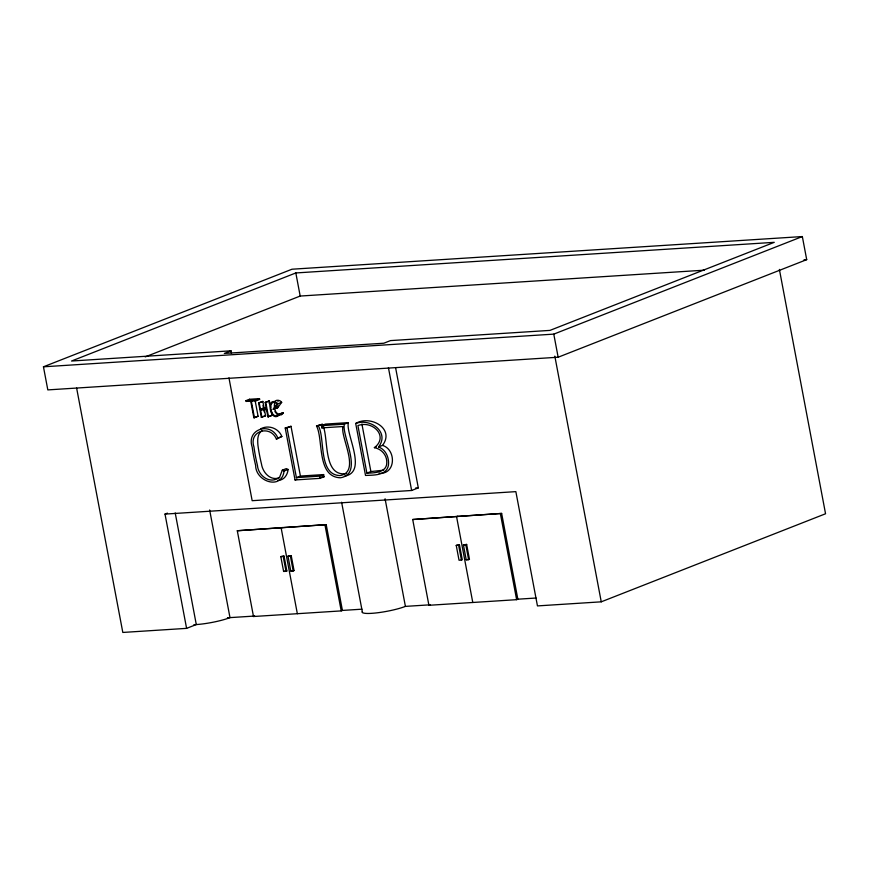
<?xml version="1.0" encoding="UTF-8"?>
<svg xmlns="http://www.w3.org/2000/svg" width="869" height="869" viewBox="0 0 869 869"><rect width="100%" height="100%" fill="white"/><g stroke="black" fill="none" stroke-linecap="round" stroke-linejoin="round"><path stroke-width="1.3" d="M277.939 480.307C283.957 480.481 287.574 474.887 288.095 469.466L286.292 468.608L282.295 470.183L279.666 477.07C270.531 484.891 258.256 476.071 257.463 465.48A145.688 112.047 68.6 0 1 253.944 446.862C248.512 430.687 270.433 424.517 276.429 439.138L281.86 436.499C278.58 428.156 268.249 424.496 260.515 428.938M288.095 469.466L284.087 471.041C281.741 490.485 255.584 481.589 255.649 465.469A143.852 110.635 68.6 0 1 252.184 447.111C245.96 428.71 271.139 421.346 277.863 438.074L281.86 436.499M274.072 402.228C275.462 399.349 280.155 399.74 281.675 402.347L277.743 407.724L273.17 409.212L277.233 403.672C266.316 396.503 270.759 422.616 279.199 414.111L282.838 412.688L283.37 413.155L281.241 414.904L277.884 414.785M282.838 412.688L279.97 414.35M283.37 413.155L279.731 414.578C269.596 424.822 265.186 393.092 278.037 403.77L281.675 402.347M274.104 409.158L278.037 403.77M273.17 409.212L276.809 407.789L278.167 405.942M275.234 401.771C273.311 405.562 274.354 413.036 279.036 414.339M378.536 446.959C390.083 432.154 370.183 417.826 355.703 423.475L365.523 475.441C373.474 475.071 386.509 475.777 388.41 465.393C389.41 458.017 385.89 449.599 378.536 446.959L382.545 445.384C395.221 428.384 370.075 414.654 355.703 423.475M374.376 447.676C389.116 436.455 372.638 420.02 357.909 425.571L366.892 473.116C374.126 473.008 386.814 472.703 386.792 462.732C387.118 455.28 381.621 448.958 374.376 447.676L376.375 446.894M262.156 430.589C257.213 433.631 257.474 440.235 257.941 445.297A145.688 112.047 68.6 0 0 261.46 463.916C262.688 472.443 270.368 481.274 279.655 477.678M276.429 439.138L277.863 438.074M43.45 366.805L292.006 269.216L802.337 236.553L806.704 259.646L558.148 357.224L47.817 389.899L43.45 366.805L553.781 334.13L802.337 236.553M231.002 350.815L224.332 353.433L383.816 343.222L390.485 340.605L549.958 330.394L774.257 242.332L295.829 272.953L71.519 361.026L231.002 350.815L231.491 353.379M145.188 356.909L300.185 296.047L704.292 270.183M245.894 400.696L249.522 399.262L259.483 398.632L259.625 399.36L255.986 400.794L251.304 401.087L254.443 417.685L253.846 417.717L250.717 401.13L246.025 401.435L245.894 400.696L255.855 400.055L259.483 398.632M251.304 401.087L253.726 400.142M264.426 409.788L265.556 415.773L261.319 417.239L258.614 402.89L262.84 401.424L264.057 407.854L260.418 409.288L259.201 402.847L262.84 401.424M260.418 409.288L266.403 408.908L265.186 402.466L268.825 401.033L269.412 401L270.65 407.528M265.186 402.466L269.412 401M261.917 417.196L260.559 410.027L264.198 408.593M253.846 417.717L258.082 416.251L254.943 399.664M254.443 417.685L258.082 416.251M261.319 417.239L265.556 415.773M260.559 410.027L266.544 409.647L267.891 416.816L272.127 415.349L271.139 410.135M267.891 416.816L272.127 415.349M300.413 476.06L323.626 474.572L324.05 476.788L320.053 478.352L295.047 479.96L285.228 427.982L291.006 426.299L300.413 476.06L296.405 477.635L287.009 427.874L291.006 426.299M344.396 476.212C368.152 472.334 345.341 433.903 348.371 422.627L344.374 424.202C341.343 435.467 364.154 473.909 340.398 477.787C316.435 476.951 323.572 439.366 316.512 425.984L322.29 424.3C329.297 435.706 321.867 477.472 346.655 473.605M316.512 425.984L322.29 424.3M318.293 425.864C325.364 437.259 317.913 474.963 339.975 475.582C361.341 472.139 339.844 436.455 343.005 426.527L321.888 427.874L321.476 425.658L325.473 424.094L348.371 422.627M321.888 427.874L323.887 427.092M76.635 388.095L122.811 632.447L186.596 628.363L165.012 514.09L167.435 513.144M295.047 479.96L297.046 479.177M296.405 477.635L319.629 476.147L323.626 474.572M366.892 473.116L370.889 471.552L383.718 470.162M237.291 530.742L326.212 524.648L342.419 610.429L341.213 610.896L253.498 616.512L237.291 530.742L326.212 524.648M282.36 527.461L281.143 527.939L297.35 613.71M228.949 377.841L252.162 500.696L411.634 490.485L418.304 487.867L395.591 367.663M280.806 556.616L284.054 556.138L286.857 570.976L286.01 571.313L283.62 571.465L280.806 556.616L284.054 556.138M287.987 556.16L291.224 555.671L294.037 570.52L293.179 570.846L290.789 570.998L287.987 556.16L291.224 555.671M412.71 519.51L501.641 513.427L517.848 599.197L516.631 599.675L428.917 605.291L412.71 519.51L501.641 513.427M290.789 570.998L294.037 570.52M457.778 516.229L456.573 516.707L472.779 602.478M186.596 628.363L196.296 624.561L175.212 512.949M253.498 616.512L254.704 616.045L227.439 617.783M456.236 545.395L459.473 544.906L462.286 559.745L461.439 560.081L459.038 560.233L456.236 545.395L459.473 544.906M463.416 544.928L466.653 544.439L469.456 559.288L468.608 559.625L466.218 559.777L463.416 544.928L466.653 544.439M466.218 559.777L469.456 559.288M428.917 605.291L430.133 604.813L405.41 606.388A24.451 3.737 -10.7 0 1 377.179 612.819A24.451 3.737 -10.7 0 1 362.427 611.537M165.012 514.09L515.86 491.637L537.455 605.91L601.25 601.826L825.55 513.764L779.384 269.412M379.09 473.257C395.895 474.746 396.536 449.718 382.545 445.384M803.988 259.82L806.704 259.646M257.289 399.512L259.625 399.36M258.614 402.89L259.201 402.847M264.057 407.854L266.446 407.702M276.809 407.789L277.743 407.724M285.228 427.982L287.009 427.874M321.476 425.658L344.374 424.202M321.421 476.951L324.05 476.788M415.599 488.041L418.304 487.867M284.467 571.129L286.857 570.976M342.419 610.429L361.938 609.18M517.848 599.197L536.064 598.024M277.439 400.989L278.504 401.011M282.295 470.183L284.087 471.041M276.212 413.557L276.983 414.285M274.962 411.319L275.549 412.579M553.781 334.13L558.148 357.224M554.824 356.149L601.25 601.826M500.425 513.894L516.631 599.675M465.806 544.776L468.608 559.625M458.626 545.232L461.439 560.081M388.421 367.641L411.634 490.485M385.076 498.763L405.41 606.388M361.906 423.996L370.889 471.552M341.615 502.239L362.46 612.526M295.829 272.953L300.185 296.047M319.629 476.147L320.053 478.352M325.006 525.126L341.213 610.896M268.825 401.033L269.303 403.618M265.773 402.423L268.488 416.783M262.992 405.378L264.219 411.895M290.376 556.008L293.179 570.846M255.855 400.055L255.986 400.794M283.207 556.464L286.01 571.313M249.522 399.262L249.664 400.001M209.646 509.994L229.992 617.62A24.451 3.737 -10.7 0 1 193.928 624.67"/></g></svg>
